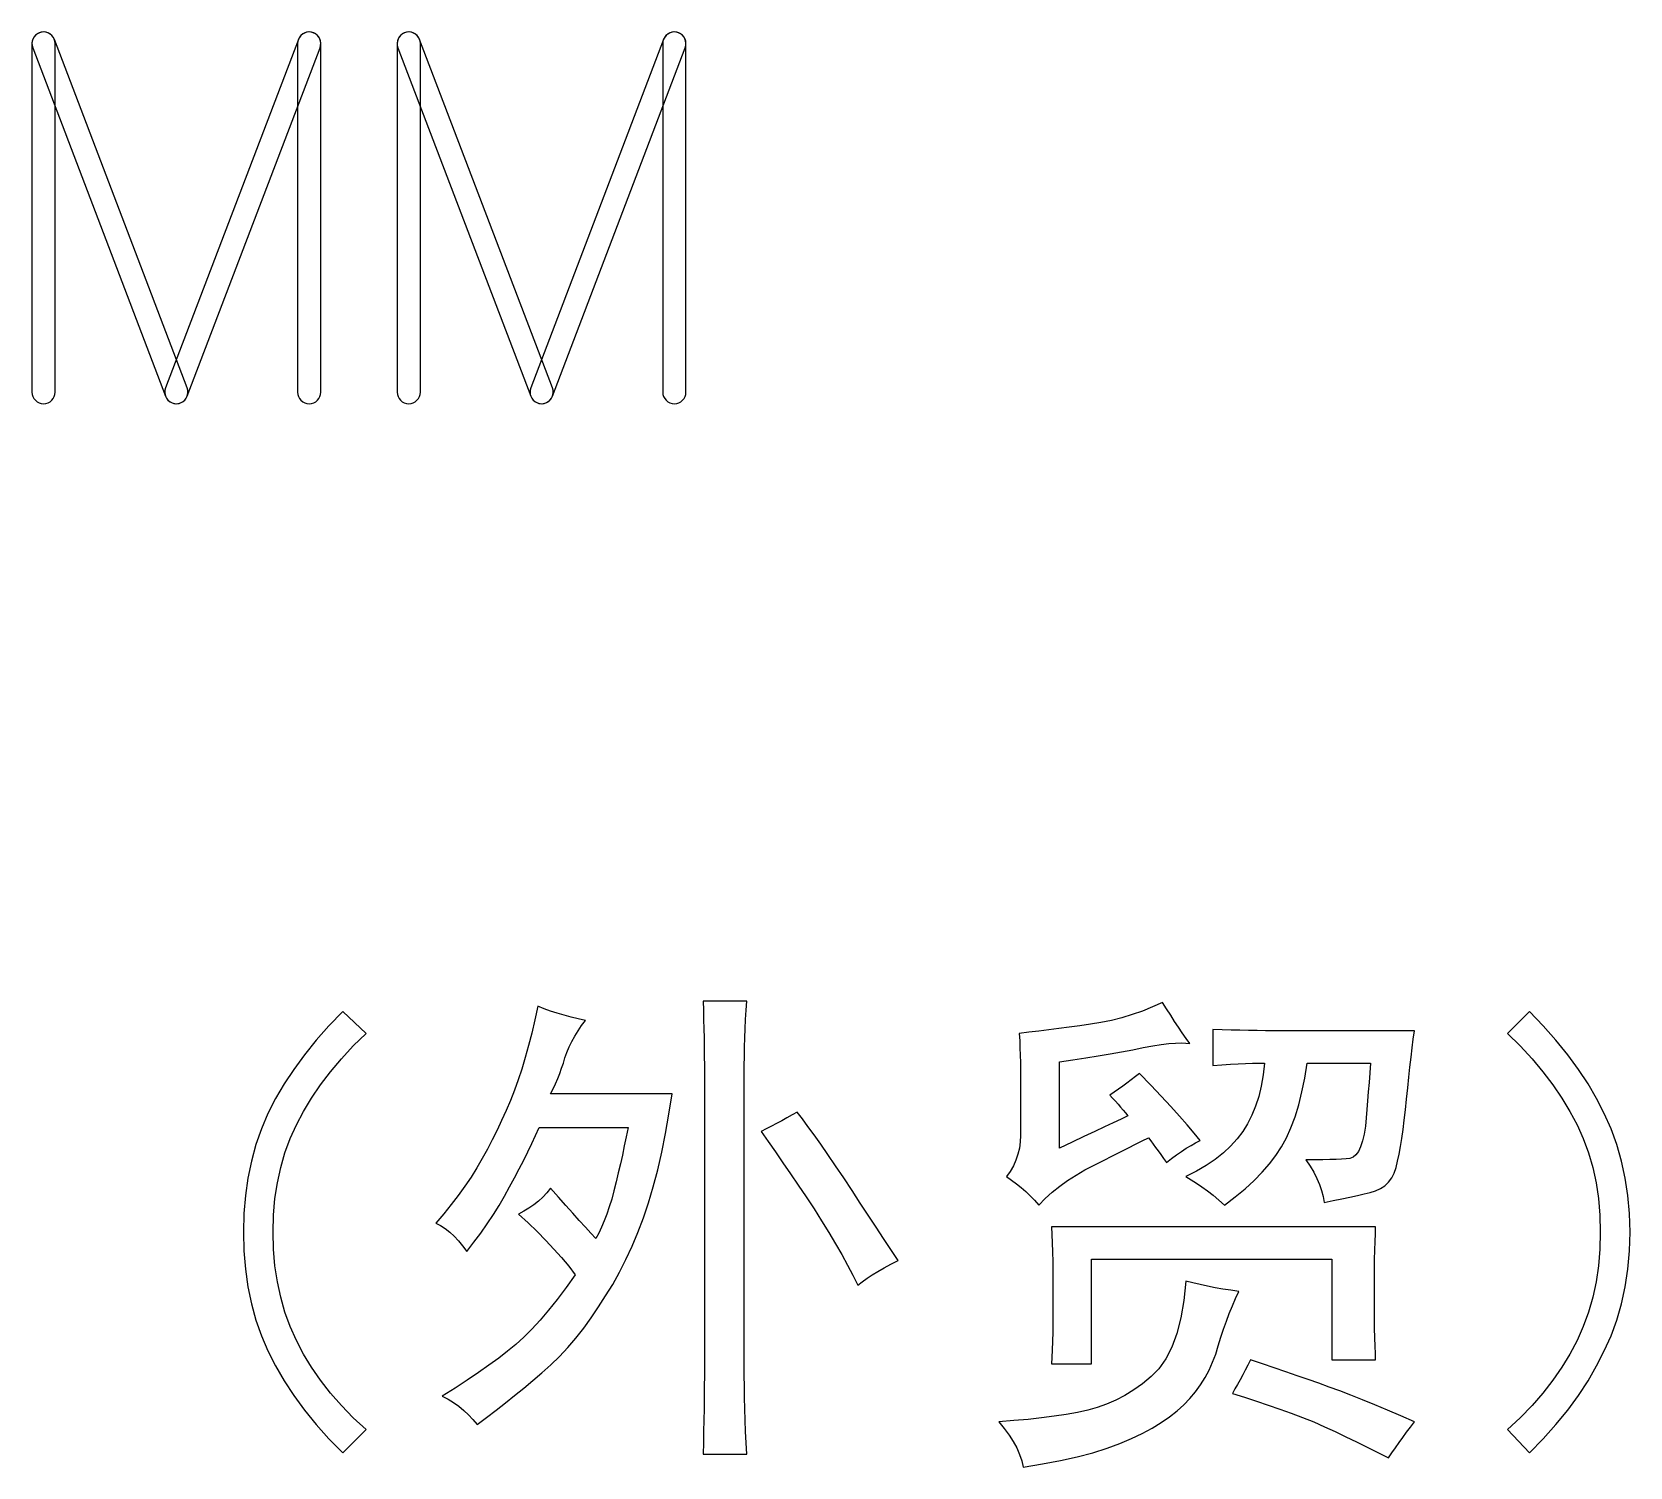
# Model space of a CAD drawing. Extents: x -420 to 0, y -161 to 159.
# Drawn here: x -284.57 to -263.94, y -137.25 to -118.72 of the extents above; entities that cross this region are included whole.
import ezdxf

# ---------------------------------------------------------------- set-up
doc = ezdxf.new("R2010")
doc.units = 0
doc.header["$MEASUREMENT"] = 0
doc.layers.get('0').update_dxf_attribs({"linetype": 'CONTINUOUS'})

msp = doc.modelspace()

# ---------------------------------------------------------------- linework, layer by layer
for points in [[(-284.267012, -118.867002, 1), (-284.566992, -118.867002), (-284.566992, -118.867002), (-284.566992, -123.366992), (-284.566992, -123.366992, 1), (-284.267012, -123.366992), (-284.267012, -123.366992), (-284.267012, -118.867002)], [(-284.276992, -118.813994, 0.999993), (-284.557012, -118.92), (-284.557012, -118.92), (-282.842988, -123.42), (-282.842988, -123.42, 0.999916), (-282.563008, -123.314004), (-282.563008, -123.314004), (-284.276992, -118.813994)], [(-280.847988, -118.92, 0.999923), (-281.127988, -118.813994), (-281.127988, -118.813994), (-282.842988, -123.314004), (-282.842988, -123.314004, 0.999962), (-282.563008, -123.42), (-282.563008, -123.42), (-280.847988, -118.92)], [(-280.838008, -118.867002, 1), (-281.138008, -118.867002), (-281.138008, -118.867002), (-281.138008, -123.366992), (-281.138008, -123.366992, 1), (-280.838008, -123.366992), (-280.838008, -123.366992), (-280.838008, -118.867002)], [(-279.552988, -118.867002, 1), (-279.852988, -118.867002), (-279.852988, -118.867002), (-279.852988, -123.366992), (-279.852988, -123.366992, 1), (-279.552988, -123.366992), (-279.552988, -123.366992), (-279.552988, -118.867002)], [(-279.563008, -118.813994, 0.999923), (-279.843008, -118.92), (-279.843008, -118.92), (-278.128008, -123.42), (-278.128008, -123.42, 0.999985), (-277.848008, -123.314004), (-277.848008, -123.314004), (-279.563008, -118.813994)], [(-276.134023, -118.92, 0.999993), (-276.414004, -118.813994), (-276.414004, -118.813994), (-278.128008, -123.314004), (-278.128008, -123.314004, 0.999893), (-277.848008, -123.42), (-277.848008, -123.42), (-276.134023, -118.92)], [(-276.124004, -118.867002, 1), (-276.423984, -118.867002), (-276.423984, -118.867002), (-276.423984, -123.366992), (-276.423984, -123.366992, 1), (-276.124004, -123.366992), (-276.124004, -123.366992), (-276.124004, -118.867002)]]:
    msp.add_lwpolyline(points, format="xyb")
for points in [[(-280.554004, -137.063994), (-280.254004, -136.764004), (-280.254004, -136.764004), (-280.418984, -136.61), (-280.418984, -136.61), (-280.571992, -136.452002), (-280.571992, -136.452002), (-280.712988, -136.290996), (-280.712988, -136.290996), (-280.842012, -136.126992), (-280.842012, -136.126992), (-280.957988, -135.959004), (-280.957988, -135.959004), (-281.062012, -135.787998), (-281.062012, -135.787998), (-281.154004, -135.613994), (-281.154004, -135.613994), (-281.234004, -135.434004), (-281.234004, -135.434004), (-281.300996, -135.248008), (-281.300996, -135.248008), (-281.356016, -135.054004), (-281.356016, -135.054004), (-281.399004, -134.854004), (-281.399004, -134.854004), (-281.43, -134.647998), (-281.43, -134.647998), (-281.448008, -134.434004), (-281.448008, -134.434004), (-281.454004, -134.213994), (-281.454004, -134.213994), (-281.448008, -133.993994), (-281.448008, -133.993994), (-281.43, -133.780996), (-281.43, -133.780996), (-281.399004, -133.576006), (-281.399004, -133.576006), (-281.356016, -133.377998), (-281.356016, -133.377998), (-281.300996, -133.187998), (-281.300996, -133.187998), (-281.234004, -133.00499), (-281.234004, -133.00499), (-281.154004, -132.82999), (-281.154004, -132.82999), (-281.062012, -132.65499), (-281.062012, -132.65499), (-280.957988, -132.482012), (-280.957988, -132.482012), (-280.842012, -132.311006), (-280.842012, -132.311006), (-280.712988, -132.142012), (-280.712988, -132.142012), (-280.571992, -131.975), (-280.571992, -131.975), (-280.418984, -131.80999), (-280.418984, -131.80999), (-280.254004, -131.647002), (-280.254004, -131.647002), (-280.554004, -131.364004), (-280.554004, -131.364004), (-280.732988, -131.55), (-280.732988, -131.55), (-280.898008, -131.735996), (-280.898008, -131.735996), (-281.05, -131.924004), (-281.05, -131.924004), (-281.188008, -132.111992), (-281.188008, -132.111992), (-281.313008, -132.301006), (-281.313008, -132.301006), (-281.423008, -132.48999), (-281.423008, -132.48999), (-281.520996, -132.68), (-281.520996, -132.68), (-281.605, -132.879004), (-281.605, -132.879004), (-281.675996, -133.084004), (-281.675996, -133.084004), (-281.733984, -133.296992), (-281.733984, -133.296992), (-281.778984, -133.515996), (-281.778984, -133.515996), (-281.812012, -133.741006), (-281.812012, -133.741006), (-281.830996, -133.974004), (-281.830996, -133.974004), (-281.836992, -134.213994), (-281.836992, -134.213994), (-281.830996, -134.457012), (-281.830996, -134.457012), (-281.812012, -134.692998), (-281.812012, -134.692998), (-281.778984, -134.92), (-281.778984, -134.92), (-281.733984, -135.139004), (-281.733984, -135.139004), (-281.675996, -135.35), (-281.675996, -135.35), (-281.605, -135.552002), (-281.605, -135.552002), (-281.520996, -135.747002), (-281.520996, -135.747002), (-281.423008, -135.940996), (-281.423008, -135.940996), (-281.313008, -136.132998), (-281.313008, -136.132998), (-281.188008, -136.323008), (-281.188008, -136.323008), (-281.05, -136.511992), (-281.05, -136.511992), (-280.898008, -136.697988), (-280.898008, -136.697988), (-280.732988, -136.882012), (-280.732988, -136.882012), (-280.554004, -137.063994)], [(-277.955, -131.329004), (-278.037012, -131.297012), (-278.037012, -131.297012), (-278.075996, -131.474004), (-278.075996, -131.474004), (-278.115996, -131.643994), (-278.115996, -131.643994), (-278.158008, -131.806006), (-278.158008, -131.806006), (-278.201016, -131.961006), (-278.201016, -131.961006), (-278.245, -132.107998), (-278.245, -132.107998), (-278.29, -132.247998), (-278.29, -132.247998), (-278.336992, -132.37999), (-278.336992, -132.37999), (-278.390996, -132.512998), (-278.390996, -132.512998), (-278.445996, -132.642998), (-278.445996, -132.642998), (-278.504023, -132.770996), (-278.504023, -132.770996), (-278.562988, -132.897002), (-278.562988, -132.897002), (-278.62502, -133.020996), (-278.62502, -133.020996), (-278.688008, -133.144004), (-278.688008, -133.144004), (-278.754004, -133.264004), (-278.754004, -133.264004), (-278.822988, -133.383008), (-278.822988, -133.383008), (-278.898008, -133.502002), (-278.898008, -133.502002), (-278.979004, -133.621006), (-278.979004, -133.621006), (-279.064004, -133.73999), (-279.064004, -133.73999), (-279.15498, -133.858994), (-279.15498, -133.858994), (-279.251992, -133.977998), (-279.251992, -133.977998), (-279.354004, -134.096992), (-279.354004, -134.096992), (-279.293008, -134.129004), (-279.293008, -134.129004), (-279.233008, -134.167998), (-279.233008, -134.167998), (-279.174004, -134.212998), (-279.174004, -134.212998), (-279.116992, -134.266006), (-279.116992, -134.266006), (-279.062012, -134.325), (-279.062012, -134.325), (-279.006992, -134.390996), (-279.006992, -134.390996), (-278.954004, -134.463994), (-278.954004, -134.463994), (-278.860977, -134.34499), (-278.860977, -134.34499), (-278.773008, -134.225), (-278.773008, -134.225), (-278.69002, -134.105996), (-278.69002, -134.105996), (-278.610996, -133.986992), (-278.610996, -133.986992), (-278.537012, -133.867998), (-278.537012, -133.867998), (-278.468008, -133.748994), (-278.468008, -133.748994), (-278.404004, -133.62999), (-278.404004, -133.62999), (-278.339004, -133.513008), (-278.339004, -133.513008), (-278.277988, -133.397998), (-278.277988, -133.397998), (-278.219023, -133.285), (-278.219023, -133.285), (-278.16502, -133.175996), (-278.16502, -133.175996), (-278.113008, -133.068994), (-278.113008, -133.068994), (-278.065, -132.965), (-278.065, -132.965), (-278.021016, -132.863994), (-278.021016, -132.863994), (-276.870996, -132.863994), (-276.870996, -132.863994), (-276.89498, -132.982002), (-276.89498, -132.982002), (-276.92, -133.1), (-276.92, -133.1), (-276.945, -133.218008), (-276.945, -133.218008), (-276.971016, -133.333994), (-276.971016, -133.333994), (-276.998008, -133.45), (-276.998008, -133.45), (-277.025996, -133.566006), (-277.025996, -133.566006), (-277.054004, -133.68), (-277.054004, -133.68), (-277.083008, -133.787002), (-277.083008, -133.787002), (-277.114004, -133.886992), (-277.114004, -133.886992), (-277.146016, -133.981006), (-277.146016, -133.981006), (-277.179004, -134.068994), (-277.179004, -134.068994), (-277.213984, -134.150996), (-277.213984, -134.150996), (-277.25, -134.226992), (-277.25, -134.226992), (-277.287012, -134.297002), (-277.287012, -134.297002), (-277.352012, -134.226992), (-277.352012, -134.226992), (-277.422988, -134.149004), (-277.422988, -134.149004), (-277.500996, -134.063008), (-277.500996, -134.063008), (-277.583984, -133.97001), (-277.583984, -133.97001), (-277.673008, -133.87001), (-277.673008, -133.87001), (-277.769004, -133.762002), (-277.769004, -133.762002), (-277.871016, -133.646992), (-277.871016, -133.646992), (-277.92, -133.707002), (-277.92, -133.707002), (-277.972988, -133.762998), (-277.972988, -133.762998), (-278.029004, -133.814004), (-278.029004, -133.814004), (-278.088008, -133.862002), (-278.088008, -133.862002), (-278.150996, -133.90499), (-278.150996, -133.90499), (-278.218008, -133.945), (-278.218008, -133.945), (-278.286992, -133.98001), (-278.286992, -133.98001), (-278.162012, -134.094004), (-278.162012, -134.094004), (-278.043984, -134.206992), (-278.043984, -134.206992), (-277.931992, -134.32001), (-277.931992, -134.32001), (-277.828008, -134.432002), (-277.828008, -134.432002), (-277.72998, -134.542998), (-277.72998, -134.542998), (-277.637988, -134.654004), (-277.637988, -134.654004), (-277.554004, -134.764004), (-277.554004, -134.764004), (-277.671992, -134.929004), (-277.671992, -134.929004), (-277.786992, -135.082002), (-277.786992, -135.082002), (-277.899004, -135.222998), (-277.899004, -135.222998), (-278.008008, -135.351006), (-278.008008, -135.351006), (-278.115, -135.468008), (-278.115, -135.468008), (-278.219023, -135.572002), (-278.219023, -135.572002), (-278.320996, -135.664004), (-278.320996, -135.664004), (-278.425996, -135.750996), (-278.425996, -135.750996), (-278.540996, -135.84), (-278.540996, -135.84), (-278.667012, -135.932998), (-278.667012, -135.932998), (-278.802012, -136.028008), (-278.802012, -136.028008), (-278.948008, -136.125996), (-278.948008, -136.125996), (-279.104004, -136.226992), (-279.104004, -136.226992), (-279.271016, -136.32999), (-279.271016, -136.32999), (-279.195996, -136.37), (-279.195996, -136.37), (-279.125, -136.415), (-279.125, -136.415), (-279.056992, -136.462998), (-279.056992, -136.462998), (-278.993008, -136.51501), (-278.993008, -136.51501), (-278.932012, -136.572002), (-278.932012, -136.572002), (-278.875, -136.631992), (-278.875, -136.631992), (-278.820996, -136.696992), (-278.820996, -136.696992), (-278.697988, -136.605996), (-278.697988, -136.605996), (-278.575996, -136.512998), (-278.575996, -136.512998), (-278.45498, -136.418994), (-278.45498, -136.418994), (-278.335996, -136.324004), (-278.335996, -136.324004), (-278.219023, -136.227998), (-278.219023, -136.227998), (-278.102012, -136.13001), (-278.102012, -136.13001), (-277.987012, -136.03), (-277.987012, -136.03), (-277.87, -135.927002), (-277.87, -135.927002), (-277.756992, -135.818008), (-277.756992, -135.818008), (-277.648984, -135.702998), (-277.648984, -135.702998), (-277.543984, -135.581006), (-277.543984, -135.581006), (-277.442988, -135.454004), (-277.442988, -135.454004), (-277.346992, -135.31999), (-277.346992, -135.31999), (-277.253984, -135.18), (-277.253984, -135.18), (-277.160996, -135.038008), (-277.160996, -135.038008), (-277.06998, -134.889004), (-277.06998, -134.889004), (-276.984004, -134.731992), (-276.984004, -134.731992), (-276.9, -134.568008), (-276.9, -134.568008), (-276.82, -134.396006), (-276.82, -134.396006), (-276.744004, -134.216992), (-276.744004, -134.216992), (-276.670996, -134.03), (-276.670996, -134.03), (-276.605996, -133.834004), (-276.605996, -133.834004), (-276.545996, -133.627998), (-276.545996, -133.627998), (-276.488984, -133.41001), (-276.488984, -133.41001), (-276.437012, -133.181006), (-276.437012, -133.181006), (-276.387988, -132.942002), (-276.387988, -132.942002), (-276.344004, -132.691992), (-276.344004, -132.691992), (-276.304004, -132.43), (-276.304004, -132.43), (-277.871016, -132.43), (-277.871016, -132.43), (-277.837988, -132.364004), (-277.837988, -132.364004), (-277.808008, -132.296992), (-277.808008, -132.296992), (-277.78, -132.23), (-277.78, -132.23), (-277.754004, -132.164004), (-277.754004, -132.164004), (-277.72998, -132.097002), (-277.72998, -132.097002), (-277.707012, -132.03), (-277.707012, -132.03), (-277.687012, -131.963994), (-277.687012, -131.963994), (-277.662012, -131.892998), (-277.662012, -131.892998), (-277.631992, -131.822002), (-277.631992, -131.822002), (-277.597988, -131.752002), (-277.597988, -131.752002), (-277.56, -131.683008), (-277.56, -131.683008), (-277.516992, -131.615), (-277.516992, -131.615), (-277.471016, -131.547002), (-277.471016, -131.547002), (-277.420996, -131.47999), (-277.420996, -131.47999), (-277.515, -131.46), (-277.515, -131.46), (-277.606992, -131.437998), (-277.606992, -131.437998), (-277.696992, -131.413994), (-277.696992, -131.413994), (-277.785, -131.387998), (-277.785, -131.387998), (-277.871016, -131.35999), (-277.871016, -131.35999), (-277.955, -131.329004)], [(-275.337012, -131.23), (-275.904004, -131.23), (-275.904004, -131.23), (-275.9, -131.348994), (-275.9, -131.348994), (-275.896016, -131.467998), (-275.896016, -131.467998), (-275.893008, -131.587002), (-275.893008, -131.587002), (-275.89, -131.705996), (-275.89, -131.705996), (-275.889004, -131.825996), (-275.889004, -131.825996), (-275.887988, -131.945), (-275.887988, -131.945), (-275.887012, -132.064004), (-275.887012, -132.064004), (-275.887012, -136.063994), (-275.887012, -136.063994), (-275.887988, -136.207002), (-275.887988, -136.207002), (-275.889004, -136.351006), (-275.889004, -136.351006), (-275.89, -136.49499), (-275.89, -136.49499), (-275.893008, -136.64), (-275.893008, -136.64), (-275.896016, -136.785996), (-275.896016, -136.785996), (-275.9, -136.932998), (-275.9, -136.932998), (-275.904004, -137.08), (-275.904004, -137.08), (-275.337012, -137.08), (-275.337012, -137.08), (-275.346016, -136.932998), (-275.346016, -136.932998), (-275.354004, -136.785996), (-275.354004, -136.785996), (-275.35998, -136.64), (-275.35998, -136.64), (-275.365, -136.49499), (-275.365, -136.49499), (-275.368008, -136.351006), (-275.368008, -136.351006), (-275.37, -136.207002), (-275.37, -136.207002), (-275.370977, -136.063994), (-275.370977, -136.063994), (-275.370977, -132.064004), (-275.370977, -132.064004), (-275.37, -131.945), (-275.37, -131.945), (-275.368008, -131.825996), (-275.368008, -131.825996), (-275.365, -131.705996), (-275.365, -131.705996), (-275.35998, -131.587002), (-275.35998, -131.587002), (-275.354004, -131.467998), (-275.354004, -131.467998), (-275.346016, -131.348994), (-275.346016, -131.348994), (-275.337012, -131.23)], [(-269.919004, -131.330996), (-269.971016, -131.247002), (-269.971016, -131.247002), (-270.1, -131.305996), (-270.1, -131.305996), (-270.231016, -131.358994), (-270.231016, -131.358994), (-270.363008, -131.405), (-270.363008, -131.405), (-270.496016, -131.446006), (-270.496016, -131.446006), (-270.630977, -131.47999), (-270.630977, -131.47999), (-270.767012, -131.507988), (-270.767012, -131.507988), (-270.904004, -131.53), (-270.904004, -131.53), (-271.040996, -131.549004), (-271.040996, -131.549004), (-271.176016, -131.567002), (-271.176016, -131.567002), (-271.308984, -131.584004), (-271.308984, -131.584004), (-271.44, -131.601006), (-271.44, -131.601006), (-271.569004, -131.616992), (-271.569004, -131.616992), (-271.695996, -131.632002), (-271.695996, -131.632002), (-271.820996, -131.647002), (-271.820996, -131.647002), (-271.815977, -131.742002), (-271.815977, -131.742002), (-271.813008, -131.835996), (-271.813008, -131.835996), (-271.809004, -131.92999), (-271.809004, -131.92999), (-271.806992, -132.021992), (-271.806992, -132.021992), (-271.80498, -132.11501), (-271.80498, -132.11501), (-271.804004, -132.205996), (-271.804004, -132.205996), (-271.804004, -132.296992), (-271.804004, -132.296992), (-271.804004, -132.964004), (-271.804004, -132.964004), (-271.808008, -133.047998), (-271.808008, -133.047998), (-271.819004, -133.13), (-271.819004, -133.13), (-271.838008, -133.208008), (-271.838008, -133.208008), (-271.864004, -133.285), (-271.864004, -133.285), (-271.898008, -133.357998), (-271.898008, -133.357998), (-271.939004, -133.429004), (-271.939004, -133.429004), (-271.986992, -133.497002), (-271.986992, -133.497002), (-271.921992, -133.541006), (-271.921992, -133.541006), (-271.858008, -133.587998), (-271.858008, -133.587998), (-271.796992, -133.637998), (-271.796992, -133.637998), (-271.737012, -133.69), (-271.737012, -133.69), (-271.68, -133.745), (-271.68, -133.745), (-271.624004, -133.802998), (-271.624004, -133.802998), (-271.571016, -133.864004), (-271.571016, -133.864004), (-271.486992, -133.78), (-271.486992, -133.78), (-271.396992, -133.699004), (-271.396992, -133.699004), (-271.29998, -133.622002), (-271.29998, -133.622002), (-271.198008, -133.548008), (-271.198008, -133.548008), (-271.088984, -133.477998), (-271.088984, -133.477998), (-270.975, -133.411006), (-270.975, -133.411006), (-270.854004, -133.347002), (-270.854004, -133.347002), (-270.734004, -133.287002), (-270.734004, -133.287002), (-270.61998, -133.23), (-270.61998, -133.23), (-270.513008, -133.177002), (-270.513008, -133.177002), (-270.413008, -133.127002), (-270.413008, -133.127002), (-270.32, -133.08001), (-270.32, -133.08001), (-270.233984, -133.037002), (-270.233984, -133.037002), (-270.154004, -132.997002), (-270.154004, -132.997002), (-270.125, -133.036006), (-270.125, -133.036006), (-270.094004, -133.076992), (-270.094004, -133.076992), (-270.061992, -133.12), (-270.061992, -133.12), (-270.029004, -133.165996), (-270.029004, -133.165996), (-269.993984, -133.212998), (-269.993984, -133.212998), (-269.957988, -133.261992), (-269.957988, -133.261992), (-269.920996, -133.313994), (-269.920996, -133.313994), (-269.855, -133.263008), (-269.855, -133.263008), (-269.79, -133.215996), (-269.79, -133.215996), (-269.726992, -133.172002), (-269.726992, -133.172002), (-269.665, -133.130996), (-269.665, -133.130996), (-269.604004, -133.093994), (-269.604004, -133.093994), (-269.54498, -133.061006), (-269.54498, -133.061006), (-269.486992, -133.03), (-269.486992, -133.03), (-269.56498, -132.935), (-269.56498, -132.935), (-269.652988, -132.82999), (-269.652988, -132.82999), (-269.753984, -132.715996), (-269.753984, -132.715996), (-269.865996, -132.591992), (-269.865996, -132.591992), (-269.989004, -132.459004), (-269.989004, -132.459004), (-270.123984, -132.315996), (-270.123984, -132.315996), (-270.270996, -132.164004), (-270.270996, -132.164004), (-270.323008, -132.205996), (-270.323008, -132.205996), (-270.377012, -132.247998), (-270.377012, -132.247998), (-270.431016, -132.289004), (-270.431016, -132.289004), (-270.485996, -132.33), (-270.485996, -132.33), (-270.541016, -132.368994), (-270.541016, -132.368994), (-270.597012, -132.407988), (-270.597012, -132.407988), (-270.653984, -132.447002), (-270.653984, -132.447002), (-270.617012, -132.485), (-270.617012, -132.485), (-270.581016, -132.522998), (-270.581016, -132.522998), (-270.545996, -132.560996), (-270.545996, -132.560996), (-270.513008, -132.598994), (-270.513008, -132.598994), (-270.480996, -132.636992), (-270.480996, -132.636992), (-270.45, -132.67501), (-270.45, -132.67501), (-270.420996, -132.714004), (-270.420996, -132.714004), (-270.507988, -132.755), (-270.507988, -132.755), (-270.608008, -132.801992), (-270.608008, -132.801992), (-270.721992, -132.855), (-270.721992, -132.855), (-270.848008, -132.91501), (-270.848008, -132.91501), (-270.987012, -132.981006), (-270.987012, -132.981006), (-271.139004, -133.052002), (-271.139004, -133.052002), (-271.304004, -133.13), (-271.304004, -133.13), (-271.304004, -132.014004), (-271.304004, -132.014004), (-271.131016, -131.989004), (-271.131016, -131.989004), (-270.964004, -131.965), (-270.964004, -131.965), (-270.803008, -131.938994), (-270.803008, -131.938994), (-270.648008, -131.913008), (-270.648008, -131.913008), (-270.5, -131.886006), (-270.5, -131.886006), (-270.357012, -131.858008), (-270.357012, -131.858008), (-270.220996, -131.83001), (-270.220996, -131.83001), (-270.098008, -131.808994), (-270.098008, -131.808994), (-269.988008, -131.791992), (-269.988008, -131.791992), (-269.89002, -131.78), (-269.89002, -131.78), (-269.804004, -131.772998), (-269.804004, -131.772998), (-269.730977, -131.770996), (-269.730977, -131.770996), (-269.67, -131.772998), (-269.67, -131.772998), (-269.621016, -131.78), (-269.621016, -131.78), (-269.669004, -131.712002), (-269.669004, -131.712002), (-269.717012, -131.640996), (-269.717012, -131.640996), (-269.766992, -131.567998), (-269.766992, -131.567998), (-269.816992, -131.492002), (-269.816992, -131.492002), (-269.867012, -131.412998), (-269.867012, -131.412998), (-269.919004, -131.330996)], [(-263.944004, -134.457012), (-263.936992, -134.213994), (-263.936992, -134.213994), (-263.944004, -133.974004), (-263.944004, -133.974004), (-263.96502, -133.741006), (-263.96502, -133.741006), (-263.998984, -133.515996), (-263.998984, -133.515996), (-264.046016, -133.296992), (-264.046016, -133.296992), (-264.106992, -133.084004), (-264.106992, -133.084004), (-264.181992, -132.879004), (-264.181992, -132.879004), (-264.270996, -132.68), (-264.270996, -132.68), (-264.367988, -132.48999), (-264.367988, -132.48999), (-264.479004, -132.301006), (-264.479004, -132.301006), (-264.602988, -132.111992), (-264.602988, -132.111992), (-264.740996, -131.924004), (-264.740996, -131.924004), (-264.892988, -131.735996), (-264.892988, -131.735996), (-265.058008, -131.55), (-265.058008, -131.55), (-265.237012, -131.364004), (-265.237012, -131.364004), (-265.520996, -131.647002), (-265.520996, -131.647002), (-265.355, -131.80999), (-265.355, -131.80999), (-265.201992, -131.975), (-265.201992, -131.975), (-265.062012, -132.142012), (-265.062012, -132.142012), (-264.932988, -132.311006), (-264.932988, -132.311006), (-264.816992, -132.482012), (-264.816992, -132.482012), (-264.712988, -132.65499), (-264.712988, -132.65499), (-264.620996, -132.82999), (-264.620996, -132.82999), (-264.540996, -133.00499), (-264.540996, -133.00499), (-264.474004, -133.187998), (-264.474004, -133.187998), (-264.418984, -133.377998), (-264.418984, -133.377998), (-264.376016, -133.576006), (-264.376016, -133.576006), (-264.345, -133.780996), (-264.345, -133.780996), (-264.326992, -133.993994), (-264.326992, -133.993994), (-264.320996, -134.213994), (-264.320996, -134.213994), (-264.326992, -134.434004), (-264.326992, -134.434004), (-264.345, -134.647998), (-264.345, -134.647998), (-264.376016, -134.854004), (-264.376016, -134.854004), (-264.418984, -135.054004), (-264.418984, -135.054004), (-264.474004, -135.248008), (-264.474004, -135.248008), (-264.540996, -135.434004), (-264.540996, -135.434004), (-264.620996, -135.613994), (-264.620996, -135.613994), (-264.712988, -135.787998), (-264.712988, -135.787998), (-264.816992, -135.959004), (-264.816992, -135.959004), (-264.932988, -136.126992), (-264.932988, -136.126992), (-265.062012, -136.290996), (-265.062012, -136.290996), (-265.201992, -136.452002), (-265.201992, -136.452002), (-265.355, -136.61), (-265.355, -136.61), (-265.520996, -136.764004), (-265.520996, -136.764004), (-265.237012, -137.063994), (-265.237012, -137.063994), (-265.058008, -136.882012), (-265.058008, -136.882012), (-264.892988, -136.697988), (-264.892988, -136.697988), (-264.740996, -136.511992), (-264.740996, -136.511992), (-264.602988, -136.323008), (-264.602988, -136.323008), (-264.479004, -136.132998), (-264.479004, -136.132998), (-264.367988, -135.940996), (-264.367988, -135.940996), (-264.270996, -135.747002), (-264.270996, -135.747002), (-264.181992, -135.552002), (-264.181992, -135.552002), (-264.106992, -135.35), (-264.106992, -135.35), (-264.046016, -135.139004), (-264.046016, -135.139004), (-263.998984, -134.92), (-263.998984, -134.92), (-263.96502, -134.692998), (-263.96502, -134.692998), (-263.944004, -134.457012)], [(-268.007012, -133.27999), (-268.120996, -133.27999), (-268.120996, -133.27999), (-268.067012, -133.360996), (-268.067012, -133.360996), (-268.02, -133.441006), (-268.02, -133.441006), (-267.98, -133.52001), (-267.98, -133.52001), (-267.946992, -133.598994), (-267.946992, -133.598994), (-267.91998, -133.677002), (-267.91998, -133.677002), (-267.89998, -133.754004), (-267.89998, -133.754004), (-267.886992, -133.83), (-267.886992, -133.83), (-267.767988, -133.807002), (-267.767988, -133.807002), (-267.655996, -133.783994), (-267.655996, -133.783994), (-267.553008, -133.762002), (-267.553008, -133.762002), (-267.457012, -133.73999), (-267.457012, -133.73999), (-267.36998, -133.72), (-267.36998, -133.72), (-267.291016, -133.7), (-267.291016, -133.7), (-267.220996, -133.68), (-267.220996, -133.68), (-267.158008, -133.652002), (-267.158008, -133.652002), (-267.102012, -133.615), (-267.102012, -133.615), (-267.053984, -133.569004), (-267.053984, -133.569004), (-267.014004, -133.514004), (-267.014004, -133.514004), (-266.980996, -133.450996), (-266.980996, -133.450996), (-266.95498, -133.377998), (-266.95498, -133.377998), (-266.936992, -133.296992), (-266.936992, -133.296992), (-266.918984, -133.206992), (-266.918984, -133.206992), (-266.900996, -133.109004), (-266.900996, -133.109004), (-266.882988, -133.002998), (-266.882988, -133.002998), (-266.867012, -132.889004), (-266.867012, -132.889004), (-266.851016, -132.765996), (-266.851016, -132.765996), (-266.835, -132.635996), (-266.835, -132.635996), (-266.820996, -132.497002), (-266.820996, -132.497002), (-266.806016, -132.351992), (-266.806016, -132.351992), (-266.791992, -132.213994), (-266.791992, -132.213994), (-266.777988, -132.082002), (-266.777988, -132.082002), (-266.763984, -131.955), (-266.763984, -131.955), (-266.749004, -131.835), (-266.749004, -131.835), (-266.73498, -131.721006), (-266.73498, -131.721006), (-266.721016, -131.614004), (-266.721016, -131.614004), (-268.537012, -131.614004), (-268.537012, -131.614004), (-268.642988, -131.612998), (-268.642988, -131.612998), (-268.750996, -131.612002), (-268.750996, -131.612002), (-268.860996, -131.611006), (-268.860996, -131.611006), (-268.972988, -131.607998), (-268.972988, -131.607998), (-269.086992, -131.605), (-269.086992, -131.605), (-269.203008, -131.601006), (-269.203008, -131.601006), (-269.320996, -131.597002), (-269.320996, -131.597002), (-269.320996, -132.064004), (-269.320996, -132.064004), (-269.205, -132.055), (-269.205, -132.055), (-269.095996, -132.047002), (-269.095996, -132.047002), (-268.994004, -132.041006), (-268.994004, -132.041006), (-268.898984, -132.035996), (-268.898984, -132.035996), (-268.810996, -132.033008), (-268.810996, -132.033008), (-268.729004, -132.030996), (-268.729004, -132.030996), (-268.653984, -132.03), (-268.653984, -132.03), (-268.671992, -132.182998), (-268.671992, -132.182998), (-268.698008, -132.327002), (-268.698008, -132.327002), (-268.730996, -132.461992), (-268.730996, -132.461992), (-268.770996, -132.587998), (-268.770996, -132.587998), (-268.819004, -132.705), (-268.819004, -132.705), (-268.873984, -132.814004), (-268.873984, -132.814004), (-268.936992, -132.914004), (-268.936992, -132.914004), (-269.01, -133.010996), (-269.01, -133.010996), (-269.093008, -133.103994), (-269.093008, -133.103994), (-269.185996, -133.192002), (-269.185996, -133.192002), (-269.291016, -133.275996), (-269.291016, -133.275996), (-269.407012, -133.353994), (-269.407012, -133.353994), (-269.533008, -133.428008), (-269.533008, -133.428008), (-269.670996, -133.497002), (-269.670996, -133.497002), (-269.603008, -133.536992), (-269.603008, -133.536992), (-269.535, -133.580996), (-269.535, -133.580996), (-269.465, -133.62999), (-269.465, -133.62999), (-269.392988, -133.682002), (-269.392988, -133.682002), (-269.32002, -133.737998), (-269.32002, -133.737998), (-269.246016, -133.799004), (-269.246016, -133.799004), (-269.170996, -133.864004), (-269.170996, -133.864004), (-269.033008, -133.757998), (-269.033008, -133.757998), (-268.907012, -133.652998), (-268.907012, -133.652998), (-268.790996, -133.545996), (-268.790996, -133.545996), (-268.685996, -133.439004), (-268.685996, -133.439004), (-268.593008, -133.330996), (-268.593008, -133.330996), (-268.51002, -133.222998), (-268.51002, -133.222998), (-268.436992, -133.113994), (-268.436992, -133.113994), (-268.373008, -132.998008), (-268.373008, -132.998008), (-268.31498, -132.869004), (-268.31498, -132.869004), (-268.261992, -132.727002), (-268.261992, -132.727002), (-268.213984, -132.571992), (-268.213984, -132.571992), (-268.171992, -132.404004), (-268.171992, -132.404004), (-268.13502, -132.223994), (-268.13502, -132.223994), (-268.103984, -132.03), (-268.103984, -132.03), (-267.286992, -132.03), (-267.286992, -132.03), (-267.296992, -132.157002), (-267.296992, -132.157002), (-267.305996, -132.281006), (-267.305996, -132.281006), (-267.316016, -132.401006), (-267.316016, -132.401006), (-267.32502, -132.516992), (-267.32502, -132.516992), (-267.335, -132.631006), (-267.335, -132.631006), (-267.34502, -132.74001), (-267.34502, -132.74001), (-267.354004, -132.846992), (-267.354004, -132.846992), (-267.36998, -132.948994), (-267.36998, -132.948994), (-267.390996, -133.037002), (-267.390996, -133.037002), (-267.41498, -133.110996), (-267.41498, -133.110996), (-267.444023, -133.171006), (-267.444023, -133.171006), (-267.475996, -133.215996), (-267.475996, -133.215996), (-267.513008, -133.247002), (-267.513008, -133.247002), (-267.553984, -133.264004), (-267.553984, -133.264004), (-267.601992, -133.267998), (-267.601992, -133.267998), (-267.661992, -133.272012), (-267.661992, -133.272012), (-267.731992, -133.275), (-267.731992, -133.275), (-267.812988, -133.277002), (-267.812988, -133.277002), (-267.904004, -133.278994), (-267.904004, -133.278994), (-268.007012, -133.27999)], [(-275.086992, -132.88), (-275.154004, -132.914004), (-275.154004, -132.914004), (-275.063008, -133.044004), (-275.063008, -133.044004), (-274.969004, -133.178994), (-274.969004, -133.178994), (-274.872988, -133.318008), (-274.872988, -133.318008), (-274.776016, -133.460996), (-274.776016, -133.460996), (-274.675996, -133.607002), (-274.675996, -133.607002), (-274.574004, -133.757998), (-274.574004, -133.757998), (-274.471016, -133.913994), (-274.471016, -133.913994), (-274.372988, -134.067998), (-274.372988, -134.067998), (-274.282012, -134.218008), (-274.282012, -134.218008), (-274.19498, -134.363994), (-274.19498, -134.363994), (-274.114004, -134.504004), (-274.114004, -134.504004), (-274.039004, -134.63999), (-274.039004, -134.63999), (-273.969004, -134.771006), (-273.969004, -134.771006), (-273.904004, -134.896992), (-273.904004, -134.896992), (-273.849004, -134.854004), (-273.849004, -134.854004), (-273.786992, -134.81), (-273.786992, -134.81), (-273.719004, -134.765), (-273.719004, -134.765), (-273.645996, -134.72), (-273.645996, -134.72), (-273.566016, -134.673994), (-273.566016, -134.673994), (-273.48, -134.627998), (-273.48, -134.627998), (-273.387012, -134.58), (-273.387012, -134.58), (-273.479023, -134.44), (-273.479023, -134.44), (-273.574004, -134.295996), (-273.574004, -134.295996), (-273.670996, -134.147998), (-273.670996, -134.147998), (-273.770996, -133.995), (-273.770996, -133.995), (-273.874023, -133.838994), (-273.874023, -133.838994), (-273.979004, -133.678008), (-273.979004, -133.678008), (-274.087012, -133.514004), (-274.087012, -133.514004), (-274.194004, -133.357002), (-274.194004, -133.357002), (-274.293008, -133.212998), (-274.293008, -133.212998), (-274.385, -133.08001), (-274.385, -133.08001), (-274.471016, -132.958994), (-274.471016, -132.958994), (-274.55, -132.848994), (-274.55, -132.848994), (-274.621992, -132.75), (-274.621992, -132.75), (-274.686992, -132.663994), (-274.686992, -132.663994), (-274.753984, -132.700996), (-274.753984, -132.700996), (-274.821016, -132.737998), (-274.821016, -132.737998), (-274.886992, -132.77499), (-274.886992, -132.77499), (-274.953984, -132.810996), (-274.953984, -132.810996), (-275.020996, -132.845996), (-275.020996, -132.845996), (-275.086992, -132.88)], [(-267.225, -134.233994), (-267.220996, -134.147002), (-267.220996, -134.147002), (-271.404004, -134.147002), (-271.404004, -134.147002), (-271.4, -134.242998), (-271.4, -134.242998), (-271.396016, -134.35), (-271.396016, -134.35), (-271.393008, -134.467002), (-271.393008, -134.467002), (-271.39, -134.596006), (-271.39, -134.596006), (-271.389004, -134.735), (-271.389004, -134.735), (-271.387988, -134.885996), (-271.387988, -134.885996), (-271.387012, -135.047002), (-271.387012, -135.047002), (-271.387988, -135.212002), (-271.387988, -135.212002), (-271.389004, -135.362998), (-271.389004, -135.362998), (-271.39, -135.5), (-271.39, -135.5), (-271.393008, -135.624004), (-271.393008, -135.624004), (-271.396016, -135.734004), (-271.396016, -135.734004), (-271.4, -135.830996), (-271.4, -135.830996), (-271.404004, -135.913994), (-271.404004, -135.913994), (-270.886992, -135.913994), (-270.886992, -135.913994), (-270.886992, -134.563994), (-270.886992, -134.563994), (-267.787012, -134.563994), (-267.787012, -134.563994), (-267.787012, -135.864004), (-267.787012, -135.864004), (-267.220996, -135.864004), (-267.220996, -135.864004), (-267.225, -135.781006), (-267.225, -135.781006), (-267.228984, -135.685), (-267.228984, -135.685), (-267.231992, -135.576992), (-267.231992, -135.576992), (-267.234004, -135.455), (-267.234004, -135.455), (-267.235996, -135.321006), (-267.235996, -135.321006), (-267.237012, -135.174004), (-267.237012, -135.174004), (-267.237012, -135.013994), (-267.237012, -135.013994), (-267.237012, -134.853008), (-267.237012, -134.853008), (-267.235996, -134.70501), (-267.235996, -134.70501), (-267.234004, -134.569004), (-267.234004, -134.569004), (-267.231992, -134.445), (-267.231992, -134.445), (-267.228984, -134.332998), (-267.228984, -134.332998), (-267.225, -134.233994)], [(-269.578984, -134.86999), (-269.670996, -134.847002), (-269.670996, -134.847002), (-269.695996, -135.096992), (-269.695996, -135.096992), (-269.735, -135.322002), (-269.735, -135.322002), (-269.785996, -135.521992), (-269.785996, -135.521992), (-269.84998, -135.699004), (-269.84998, -135.699004), (-269.928008, -135.85), (-269.928008, -135.85), (-270.018008, -135.977998), (-270.018008, -135.977998), (-270.121016, -136.08), (-270.121016, -136.08), (-270.231016, -136.170996), (-270.231016, -136.170996), (-270.343984, -136.252002), (-270.343984, -136.252002), (-270.458008, -136.323008), (-270.458008, -136.323008), (-270.57498, -136.38499), (-270.57498, -136.38499), (-270.693984, -136.437002), (-270.693984, -136.437002), (-270.81502, -136.48), (-270.81502, -136.48), (-270.936992, -136.513994), (-270.936992, -136.513994), (-271.070996, -136.540996), (-271.070996, -136.540996), (-271.215, -136.566992), (-271.215, -136.566992), (-271.369004, -136.59), (-271.369004, -136.59), (-271.533008, -136.612002), (-271.533008, -136.612002), (-271.708008, -136.630996), (-271.708008, -136.630996), (-271.892012, -136.647998), (-271.892012, -136.647998), (-272.087012, -136.664004), (-272.087012, -136.664004), (-272.015996, -136.749004), (-272.015996, -136.749004), (-271.952988, -136.833994), (-271.952988, -136.833994), (-271.899023, -136.917998), (-271.899023, -136.917998), (-271.853008, -137.000996), (-271.853008, -137.000996), (-271.816992, -137.084004), (-271.816992, -137.084004), (-271.789023, -137.165996), (-271.789023, -137.165996), (-271.771016, -137.246992), (-271.771016, -137.246992), (-271.521992, -137.207002), (-271.521992, -137.207002), (-271.288984, -137.162998), (-271.288984, -137.162998), (-271.073008, -137.114004), (-271.073008, -137.114004), (-270.873008, -137.062002), (-270.873008, -137.062002), (-270.689004, -137.005), (-270.689004, -137.005), (-270.521992, -136.94499), (-270.521992, -136.94499), (-270.370996, -136.88), (-270.370996, -136.88), (-270.233008, -136.812998), (-270.233008, -136.812998), (-270.105, -136.742998), (-270.105, -136.742998), (-269.988008, -136.671006), (-269.988008, -136.671006), (-269.881016, -136.596992), (-269.881016, -136.596992), (-269.784004, -136.520996), (-269.784004, -136.520996), (-269.697012, -136.444004), (-269.697012, -136.444004), (-269.621016, -136.363994), (-269.621016, -136.363994), (-269.548008, -136.276006), (-269.548008, -136.276006), (-269.481992, -136.18501), (-269.481992, -136.18501), (-269.423008, -136.090996), (-269.423008, -136.090996), (-269.36998, -135.994004), (-269.36998, -135.994004), (-269.32498, -135.892998), (-269.32498, -135.892998), (-269.286016, -135.787998), (-269.286016, -135.787998), (-269.254004, -135.68001), (-269.254004, -135.68001), (-269.22, -135.572002), (-269.22, -135.572002), (-269.185, -135.466992), (-269.185, -135.466992), (-269.147988, -135.363994), (-269.147988, -135.363994), (-269.11, -135.263994), (-269.11, -135.263994), (-269.07, -135.167002), (-269.07, -135.167002), (-269.03, -135.071992), (-269.03, -135.071992), (-268.986992, -134.97999), (-268.986992, -134.97999), (-269.091016, -134.965), (-269.091016, -134.965), (-269.192988, -134.948994), (-269.192988, -134.948994), (-269.293008, -134.930996), (-269.293008, -134.930996), (-269.38998, -134.912002), (-269.38998, -134.912002), (-269.486016, -134.892002), (-269.486016, -134.892002), (-269.578984, -134.86999)], [(-269.037012, -136.239004), (-269.071016, -136.297002), (-269.071016, -136.297002), (-268.915, -136.345), (-268.915, -136.345), (-268.761016, -136.39501), (-268.761016, -136.39501), (-268.608008, -136.445996), (-268.608008, -136.445996), (-268.458008, -136.498008), (-268.458008, -136.498008), (-268.310996, -136.552002), (-268.310996, -136.552002), (-268.165, -136.607002), (-268.165, -136.607002), (-268.020996, -136.664004), (-268.020996, -136.664004), (-267.883008, -136.726006), (-267.883008, -136.726006), (-267.74498, -136.79001), (-267.74498, -136.79001), (-267.605996, -136.85501), (-267.605996, -136.85501), (-267.468008, -136.922002), (-267.468008, -136.922002), (-267.33, -136.99), (-267.33, -136.99), (-267.192012, -137.06), (-267.192012, -137.06), (-267.053984, -137.13001), (-267.053984, -137.13001), (-267.010996, -137.063994), (-267.010996, -137.063994), (-266.965977, -136.997002), (-266.965977, -136.997002), (-266.918984, -136.93), (-266.918984, -136.93), (-266.871992, -136.864004), (-266.871992, -136.864004), (-266.822988, -136.796992), (-266.822988, -136.796992), (-266.772012, -136.73), (-266.772012, -136.73), (-266.721016, -136.664004), (-266.721016, -136.664004), (-266.898008, -136.585), (-266.898008, -136.585), (-267.069004, -136.510996), (-267.069004, -136.510996), (-267.233008, -136.442002), (-267.233008, -136.442002), (-267.39002, -136.378008), (-267.39002, -136.378008), (-267.54, -136.317998), (-267.54, -136.317998), (-267.684004, -136.263994), (-267.684004, -136.263994), (-267.821016, -136.214004), (-267.821016, -136.214004), (-267.955996, -136.166006), (-267.955996, -136.166006), (-268.094004, -136.116992), (-268.094004, -136.116992), (-268.236016, -136.067998), (-268.236016, -136.067998), (-268.380996, -136.017988), (-268.380996, -136.017988), (-268.53002, -135.967002), (-268.53002, -135.967002), (-268.682012, -135.915996), (-268.682012, -135.915996), (-268.837012, -135.864004), (-268.837012, -135.864004), (-268.871016, -135.93), (-268.871016, -135.93), (-268.904004, -135.994004), (-268.904004, -135.994004), (-268.936992, -136.057002), (-268.936992, -136.057002), (-268.970996, -136.118994), (-268.970996, -136.118994), (-269.003984, -136.18), (-269.003984, -136.18), (-269.037012, -136.239004)]]:
    msp.add_lwpolyline(points)

doc.saveas('drawing.dxf')
